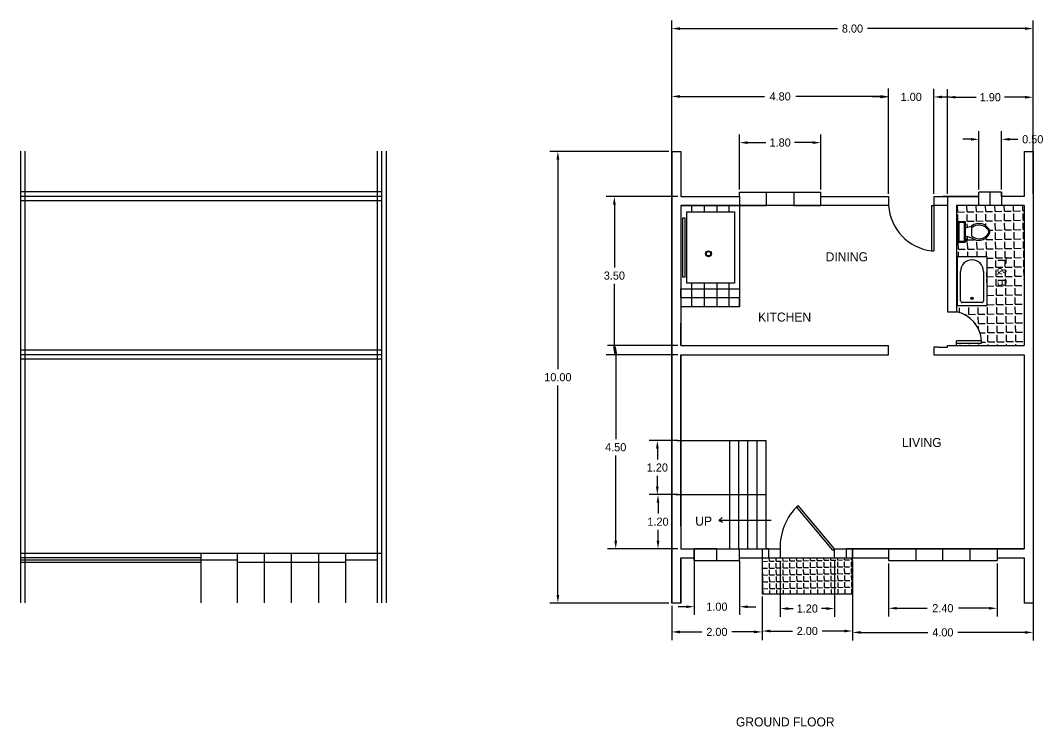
# Model space of a CAD drawing. Header units: inches. Extents: x -213 to -74, y -39 to -11.
# Drawn here: x -144.82 to -122.18, y -27.61 to -11.97 of the extents above; entities that cross this region are included whole.
import ezdxf

# ---------------------------------------------------------------- set-up
doc = ezdxf.new("R2010")
doc.units = ezdxf.units.IN
doc.header["$MEASUREMENT"] = 0
doc.dimstyles.get("Standard").update_dxf_attribs({"dimtxt": 0.18, "dimasz": 0.18, "dimexe": 0.18, "dimexo": 0.0625, "dimgap": 0.09, "dimtad": 0, "dimtih": 1, "dimtoh": 1, "dimzin": 0, "dimdsep": 46, "dimtxsty": 'Standard', "dimcen": 0.09, "dimclre": 3, "dimadec": 0, "dimazin": 0, "dimtfac": 1, "dimtofl": 0, "dimtmove": 0, "dimatfit": 3, "dimfxl": 1, "dimtolj": 1, "dimtzin": 0, "dimarcsym": 0})

# ---------------------------------------------------------------- blocks, each defined once
blk = doc.blocks.new('*D1')
at = {"color": 3, "lineweight": -2, "transparency": 16777216}
for p, q in [((-130.469, -14.875), (-133.105, -14.875)), ((-130.469, -24.875), (-133.105, -24.875))]:
    blk.add_line(p, q, dxfattribs=at)
at = {"color": 0, "lineweight": -2, "transparency": 16777216}
for p, q in [((-132.925, -15.055), (-132.925, -19.695)), ((-132.925, -24.695), (-132.925, -20.055))]:
    blk.add_line(p, q, dxfattribs=at)
at = {"color": 0, "transparency": 16777216}
for points in [[(-132.955, -15.055), (-132.895, -15.055), (-132.925, -14.875)], [(-132.955, -24.695), (-132.895, -24.695), (-132.925, -24.875)]]:
    blk.add_solid(points, dxfattribs=at)
at = {"layer": 'Defpoints', "color": 0, "transparency": 16777216}
for p in [(-130.406, -14.875), (-132.925, -24.875), (-130.406, -24.875)]:
    blk.add_point(p, dxfattribs=at)
at = {"color": 0, "transparency": 16777216, "insert": (-132.925, -19.875), "char_height": 0.18, "attachment_point": 5}
blk.add_mtext('\\A1;10.00', dxfattribs=at)
blk = doc.blocks.new('*D2')
at = {"color": 3, "lineweight": -2, "transparency": 16777216}
for p, q in [((-130.406, -14.812), (-130.406, -11.974)), ((-122.406, -14.812), (-122.406, -11.974))]:
    blk.add_line(p, q, dxfattribs=at)
at = {"color": 0, "lineweight": -2, "transparency": 16777216}
for p, q in [((-130.226, -12.154), (-126.736, -12.154)), ((-122.586, -12.154), (-126.076, -12.154))]:
    blk.add_line(p, q, dxfattribs=at)
at = {"color": 0, "transparency": 16777216}
for points in [[(-130.226, -12.124), (-130.226, -12.184), (-130.406, -12.154)], [(-122.586, -12.124), (-122.586, -12.184), (-122.406, -12.154)]]:
    blk.add_solid(points, dxfattribs=at)
at = {"layer": 'Defpoints', "color": 0, "transparency": 16777216}
for p in [(-122.406, -12.154), (-130.406, -14.875), (-122.406, -14.875)]:
    blk.add_point(p, dxfattribs=at)
at = {"color": 0, "transparency": 16777216, "insert": (-126.406, -12.154), "char_height": 0.18, "attachment_point": 5}
blk.add_mtext('\\A1;8.00', dxfattribs=at)
blk = doc.blocks.new('*D3')
at = {"color": 3, "lineweight": -2, "transparency": 16777216}
for p, q in [((-130.406, -15.812), (-130.406, -13.477)), ((-125.606, -15.812), (-125.606, -13.477))]:
    blk.add_line(p, q, dxfattribs=at)
at = {"color": 0, "lineweight": -2, "transparency": 16777216}
for p, q in [((-130.226, -13.657), (-128.351, -13.657)), ((-125.786, -13.657), (-127.661, -13.657))]:
    blk.add_line(p, q, dxfattribs=at)
at = {"color": 0, "transparency": 16777216}
for points in [[(-130.226, -13.627), (-130.226, -13.687), (-130.406, -13.657)], [(-125.786, -13.627), (-125.786, -13.687), (-125.606, -13.657)]]:
    blk.add_solid(points, dxfattribs=at)
at = {"layer": 'Defpoints', "color": 0, "transparency": 16777216}
for p in [(-130.406, -13.657), (-130.406, -15.875), (-125.606, -15.875)]:
    blk.add_point(p, dxfattribs=at)
at = {"color": 0, "transparency": 16777216, "insert": (-128.006, -13.657), "char_height": 0.18, "attachment_point": 5}
blk.add_mtext('\\A1;4.80', dxfattribs=at)
blk = doc.blocks.new('*D4')
at = {"color": 3, "lineweight": -2, "transparency": 16777216}
for p, q in [((-125.606, -15.812), (-125.606, -13.488)), ((-124.606, -15.812), (-124.606, -13.488))]:
    blk.add_line(p, q, dxfattribs=at)
at = {"color": 0, "lineweight": -2, "transparency": 16777216}
for p, q in [((-125.786, -13.668), (-125.966, -13.668)), ((-124.426, -13.668), (-124.246, -13.668))]:
    blk.add_line(p, q, dxfattribs=at)
at = {"color": 0, "transparency": 16777216}
for points in [[(-125.786, -13.638), (-125.786, -13.698), (-125.606, -13.668)], [(-124.426, -13.638), (-124.426, -13.698), (-124.606, -13.668)]]:
    blk.add_solid(points, dxfattribs=at)
at = {"layer": 'Defpoints', "color": 0, "transparency": 16777216}
for p in [(-125.606, -13.668), (-125.606, -15.875), (-124.606, -15.875)]:
    blk.add_point(p, dxfattribs=at)
at = {"color": 0, "transparency": 16777216, "insert": (-125.106, -13.668), "char_height": 0.18, "attachment_point": 5}
blk.add_mtext('\\A1;1.00', dxfattribs=at)
blk = doc.blocks.new('*D5')
at = {"color": 3, "lineweight": -2, "transparency": 16777216}
for p, q in [((-124.306, -15.812), (-124.306, -13.494)), ((-122.406, -15.812), (-122.406, -13.494))]:
    blk.add_line(p, q, dxfattribs=at)
at = {"color": 0, "lineweight": -2, "transparency": 16777216}
for p, q in [((-124.126, -13.674), (-123.671, -13.674)), ((-122.586, -13.674), (-123.041, -13.674))]:
    blk.add_line(p, q, dxfattribs=at)
at = {"color": 0, "transparency": 16777216}
for points in [[(-124.126, -13.644), (-124.126, -13.704), (-124.306, -13.674)], [(-122.586, -13.644), (-122.586, -13.704), (-122.406, -13.674)]]:
    blk.add_solid(points, dxfattribs=at)
at = {"layer": 'Defpoints', "color": 0, "transparency": 16777216}
for p in [(-122.406, -13.674), (-124.306, -15.875), (-122.406, -15.875)]:
    blk.add_point(p, dxfattribs=at)
at = {"color": 0, "transparency": 16777216, "insert": (-123.356, -13.674), "char_height": 0.18, "attachment_point": 5}
blk.add_mtext('\\A1;1.90', dxfattribs=at)
blk = doc.blocks.new('*D6')
at = {"color": 3, "lineweight": -2, "transparency": 16777216}
for p, q in [((-123.606, -15.714), (-123.606, -14.426)), ((-123.106, -15.714), (-123.106, -14.426))]:
    blk.add_line(p, q, dxfattribs=at)
at = {"color": 0, "lineweight": -2, "transparency": 16777216}
for p, q in [((-123.786, -14.606), (-123.966, -14.606)), ((-122.926, -14.606), (-122.746, -14.606))]:
    blk.add_line(p, q, dxfattribs=at)
at = {"color": 0, "transparency": 16777216}
for points in [[(-123.786, -14.576), (-123.786, -14.636), (-123.606, -14.606)], [(-122.926, -14.576), (-122.926, -14.636), (-123.106, -14.606)]]:
    blk.add_solid(points, dxfattribs=at)
at = {"layer": 'Defpoints', "color": 0, "transparency": 16777216}
for p in [(-123.106, -14.606), (-123.606, -15.776), (-123.106, -15.776)]:
    blk.add_point(p, dxfattribs=at)
at = {"color": 0, "transparency": 16777216, "insert": (-122.416, -14.606), "char_height": 0.18, "attachment_point": 5}
blk.add_mtext('\\A1;0.50', dxfattribs=at)
blk = doc.blocks.new('*D7')
at = {"color": 3, "lineweight": -2, "transparency": 16777216}
for p, q in [((-128.906, -15.717), (-128.906, -14.499)), ((-127.106, -15.717), (-127.106, -14.499))]:
    blk.add_line(p, q, dxfattribs=at)
at = {"color": 0, "lineweight": -2, "transparency": 16777216}
for p, q in [((-128.726, -14.679), (-128.321, -14.679)), ((-127.286, -14.679), (-127.691, -14.679))]:
    blk.add_line(p, q, dxfattribs=at)
at = {"color": 0, "transparency": 16777216}
for points in [[(-128.726, -14.649), (-128.726, -14.709), (-128.906, -14.679)], [(-127.286, -14.649), (-127.286, -14.709), (-127.106, -14.679)]]:
    blk.add_solid(points, dxfattribs=at)
at = {"layer": 'Defpoints', "color": 0, "transparency": 16777216}
for p in [(-127.106, -14.679), (-128.906, -15.779), (-127.106, -15.779)]:
    blk.add_point(p, dxfattribs=at)
at = {"color": 0, "transparency": 16777216, "insert": (-128.006, -14.679), "char_height": 0.18, "attachment_point": 5}
blk.add_mtext('\\A1;1.80', dxfattribs=at)
blk = doc.blocks.new('*D8')
at = {"color": 3, "lineweight": -2, "transparency": 16777216}
for p, q in [((-130.269, -15.875), (-131.855, -15.875)), ((-130.269, -19.375), (-131.855, -19.375))]:
    blk.add_line(p, q, dxfattribs=at)
at = {"color": 0, "lineweight": -2, "transparency": 16777216}
for p, q in [((-131.675, -16.055), (-131.675, -17.445)), ((-131.675, -19.195), (-131.675, -17.805))]:
    blk.add_line(p, q, dxfattribs=at)
at = {"color": 0, "transparency": 16777216}
for points in [[(-131.705, -16.055), (-131.645, -16.055), (-131.675, -15.875)], [(-131.705, -19.195), (-131.645, -19.195), (-131.675, -19.375)]]:
    blk.add_solid(points, dxfattribs=at)
at = {"layer": 'Defpoints', "color": 0, "transparency": 16777216}
for p in [(-130.206, -15.875), (-131.675, -19.375), (-130.206, -19.375)]:
    blk.add_point(p, dxfattribs=at)
at = {"color": 0, "transparency": 16777216, "insert": (-131.675, -17.625), "char_height": 0.18, "attachment_point": 5}
blk.add_mtext('\\A1;3.50', dxfattribs=at)
blk = doc.blocks.new('*D9')
at = {"color": 3, "lineweight": -2, "transparency": 16777216}
for p, q in [((-130.269, -19.175), (-131.825, -19.175)), ((-130.269, -23.675), (-131.825, -23.675))]:
    blk.add_line(p, q, dxfattribs=at)
at = {"color": 0, "lineweight": -2, "transparency": 16777216}
for p, q in [((-131.645, -19.355), (-131.645, -21.245)), ((-131.645, -23.495), (-131.645, -21.605))]:
    blk.add_line(p, q, dxfattribs=at)
at = {"color": 0, "transparency": 16777216}
for points in [[(-131.675, -19.355), (-131.615, -19.355), (-131.645, -19.175)], [(-131.675, -23.495), (-131.615, -23.495), (-131.645, -23.675)]]:
    blk.add_solid(points, dxfattribs=at)
at = {"layer": 'Defpoints', "color": 0, "transparency": 16777216}
for p in [(-131.645, -19.175), (-130.206, -19.175), (-130.206, -23.675)]:
    blk.add_point(p, dxfattribs=at)
at = {"color": 0, "transparency": 16777216, "insert": (-131.645, -21.425), "char_height": 0.18, "attachment_point": 5}
blk.add_mtext('\\A1;4.50', dxfattribs=at)
blk = doc.blocks.new('*D10')
at = {"color": 3, "lineweight": -2, "transparency": 16777216}
for p, q in [((-130.269, -21.275), (-130.904, -21.275)), ((-130.269, -22.475), (-130.904, -22.475))]:
    blk.add_line(p, q, dxfattribs=at)
at = {"color": 0, "lineweight": -2, "transparency": 16777216}
for p, q in [((-130.724, -21.455), (-130.724, -21.695)), ((-130.724, -22.295), (-130.724, -22.055))]:
    blk.add_line(p, q, dxfattribs=at)
at = {"color": 0, "transparency": 16777216}
for points in [[(-130.754, -21.455), (-130.694, -21.455), (-130.724, -21.275)], [(-130.754, -22.295), (-130.694, -22.295), (-130.724, -22.475)]]:
    blk.add_solid(points, dxfattribs=at)
at = {"layer": 'Defpoints', "color": 0, "transparency": 16777216}
for p in [(-130.724, -21.275), (-130.206, -21.275), (-130.206, -22.475)]:
    blk.add_point(p, dxfattribs=at)
at = {"color": 0, "transparency": 16777216, "insert": (-130.724, -21.875), "char_height": 0.18, "attachment_point": 5}
blk.add_mtext('\\A1;1.20', dxfattribs=at)
blk = doc.blocks.new('*D11')
at = {"color": 3, "lineweight": -2, "transparency": 16777216}
for p, q in [((-130.269, -22.475), (-130.889, -22.475)), ((-130.269, -23.675), (-130.889, -23.675))]:
    blk.add_line(p, q, dxfattribs=at)
at = {"color": 0, "lineweight": -2, "transparency": 16777216}
for p, q in [((-130.709, -22.655), (-130.709, -22.895)), ((-130.709, -23.495), (-130.709, -23.255))]:
    blk.add_line(p, q, dxfattribs=at)
at = {"color": 0, "transparency": 16777216}
for points in [[(-130.739, -22.655), (-130.679, -22.655), (-130.709, -22.475)], [(-130.739, -23.495), (-130.679, -23.495), (-130.709, -23.675)]]:
    blk.add_solid(points, dxfattribs=at)
at = {"layer": 'Defpoints', "color": 0, "transparency": 16777216}
for p in [(-130.206, -22.475), (-130.709, -23.675), (-130.206, -23.675)]:
    blk.add_point(p, dxfattribs=at)
at = {"color": 0, "transparency": 16777216, "insert": (-130.709, -23.075), "char_height": 0.18, "attachment_point": 5}
blk.add_mtext('\\A1;1.20', dxfattribs=at)
blk = doc.blocks.new('*D12')
at = {"color": 3, "lineweight": -2, "transparency": 16777216}
for p, q in [((-129.906, -23.937), (-129.906, -25.137)), ((-128.906, -23.937), (-128.906, -25.137))]:
    blk.add_line(p, q, dxfattribs=at)
at = {"color": 0, "lineweight": -2, "transparency": 16777216}
for p, q in [((-130.086, -24.957), (-130.266, -24.957)), ((-128.726, -24.957), (-128.546, -24.957))]:
    blk.add_line(p, q, dxfattribs=at)
at = {"color": 0, "transparency": 16777216}
for points in [[(-130.086, -24.927), (-130.086, -24.987), (-129.906, -24.957)], [(-128.726, -24.927), (-128.726, -24.987), (-128.906, -24.957)]]:
    blk.add_solid(points, dxfattribs=at)
at = {"layer": 'Defpoints', "color": 0, "transparency": 16777216}
for p in [(-129.906, -23.875), (-128.906, -23.875), (-128.906, -24.957)]:
    blk.add_point(p, dxfattribs=at)
at = {"color": 0, "transparency": 16777216, "insert": (-129.406, -24.957), "char_height": 0.18, "attachment_point": 5}
blk.add_mtext('\\A1;1.00', dxfattribs=at)
blk = doc.blocks.new('*D13')
at = {"color": 3, "lineweight": -2, "transparency": 16777216}
for p, q in [((-130.406, -24.937), (-130.406, -25.695)), ((-128.406, -24.937), (-128.406, -25.695))]:
    blk.add_line(p, q, dxfattribs=at)
at = {"color": 0, "lineweight": -2, "transparency": 16777216}
for p, q in [((-130.226, -25.515), (-129.736, -25.515)), ((-128.586, -25.515), (-129.076, -25.515))]:
    blk.add_line(p, q, dxfattribs=at)
at = {"color": 0, "transparency": 16777216}
for points in [[(-130.226, -25.485), (-130.226, -25.545), (-130.406, -25.515)], [(-128.586, -25.485), (-128.586, -25.545), (-128.406, -25.515)]]:
    blk.add_solid(points, dxfattribs=at)
at = {"layer": 'Defpoints', "color": 0, "transparency": 16777216}
for p in [(-130.406, -24.875), (-128.406, -24.875), (-128.406, -25.515)]:
    blk.add_point(p, dxfattribs=at)
at = {"color": 0, "transparency": 16777216, "insert": (-129.406, -25.515), "char_height": 0.18, "attachment_point": 5}
blk.add_mtext('\\A1;2.00', dxfattribs=at)
blk = doc.blocks.new('*D14')
at = {"color": 3, "lineweight": -2, "transparency": 16777216}
for p, q in [((-128.406, -24.734), (-128.406, -25.675)), ((-126.406, -24.734), (-126.406, -25.675))]:
    blk.add_line(p, q, dxfattribs=at)
at = {"color": 0, "lineweight": -2, "transparency": 16777216}
for p, q in [((-128.226, -25.495), (-127.736, -25.495)), ((-126.586, -25.495), (-127.076, -25.495))]:
    blk.add_line(p, q, dxfattribs=at)
at = {"color": 0, "transparency": 16777216}
for points in [[(-128.226, -25.465), (-128.226, -25.525), (-128.406, -25.495)], [(-126.586, -25.465), (-126.586, -25.525), (-126.406, -25.495)]]:
    blk.add_solid(points, dxfattribs=at)
at = {"layer": 'Defpoints', "color": 0, "transparency": 16777216}
for p in [(-128.406, -24.671), (-126.406, -24.671), (-126.406, -25.495)]:
    blk.add_point(p, dxfattribs=at)
at = {"color": 0, "transparency": 16777216, "insert": (-127.406, -25.495), "char_height": 0.18, "attachment_point": 5}
blk.add_mtext('\\A1;2.00', dxfattribs=at)
blk = doc.blocks.new('*D15')
at = {"color": 3, "lineweight": -2, "transparency": 16777216}
for p, q in [((-128.006, -23.937), (-128.006, -25.178)), ((-126.806, -23.937), (-126.806, -25.178))]:
    blk.add_line(p, q, dxfattribs=at)
at = {"color": 0, "lineweight": -2, "transparency": 16777216}
for p, q in [((-127.826, -24.998), (-127.721, -24.998)), ((-126.986, -24.998), (-127.091, -24.998))]:
    blk.add_line(p, q, dxfattribs=at)
at = {"color": 0, "transparency": 16777216}
for points in [[(-127.826, -24.968), (-127.826, -25.028), (-128.006, -24.998)], [(-126.986, -24.968), (-126.986, -25.028), (-126.806, -24.998)]]:
    blk.add_solid(points, dxfattribs=at)
at = {"layer": 'Defpoints', "color": 0, "transparency": 16777216}
for p in [(-128.006, -23.875), (-126.806, -23.875), (-126.806, -24.998)]:
    blk.add_point(p, dxfattribs=at)
at = {"color": 0, "transparency": 16777216, "insert": (-127.406, -24.998), "char_height": 0.18, "attachment_point": 5}
blk.add_mtext('\\A1;1.20', dxfattribs=at)
blk = doc.blocks.new('*D16')
at = {"color": 3, "lineweight": -2, "transparency": 16777216}
for p, q in [((-126.406, -23.937), (-126.406, -25.706)), ((-122.406, -23.937), (-122.406, -25.706))]:
    blk.add_line(p, q, dxfattribs=at)
at = {"color": 0, "lineweight": -2, "transparency": 16777216}
for p, q in [((-126.226, -25.526), (-124.736, -25.526)), ((-122.586, -25.526), (-124.076, -25.526))]:
    blk.add_line(p, q, dxfattribs=at)
at = {"color": 0, "transparency": 16777216}
for points in [[(-126.226, -25.496), (-126.226, -25.556), (-126.406, -25.526)], [(-122.586, -25.496), (-122.586, -25.556), (-122.406, -25.526)]]:
    blk.add_solid(points, dxfattribs=at)
at = {"layer": 'Defpoints', "color": 0, "transparency": 16777216}
for p in [(-126.406, -23.875), (-122.406, -23.875), (-122.406, -25.526)]:
    blk.add_point(p, dxfattribs=at)
at = {"color": 0, "transparency": 16777216, "insert": (-124.406, -25.526), "char_height": 0.18, "attachment_point": 5}
blk.add_mtext('\\A1;4.00', dxfattribs=at)
blk = doc.blocks.new('*D17')
at = {"color": 3, "lineweight": -2, "transparency": 16777216}
for p, q in [((-125.606, -23.999), (-125.606, -25.171)), ((-123.206, -23.999), (-123.206, -25.171))]:
    blk.add_line(p, q, dxfattribs=at)
at = {"color": 0, "lineweight": -2, "transparency": 16777216}
for p, q in [((-125.426, -24.991), (-124.751, -24.991)), ((-123.386, -24.991), (-124.061, -24.991))]:
    blk.add_line(p, q, dxfattribs=at)
at = {"color": 0, "transparency": 16777216}
for points in [[(-125.426, -24.961), (-125.426, -25.021), (-125.606, -24.991)], [(-123.386, -24.961), (-123.386, -25.021), (-123.206, -24.991)]]:
    blk.add_solid(points, dxfattribs=at)
at = {"layer": 'Defpoints', "color": 0, "transparency": 16777216}
for p in [(-125.606, -23.936), (-123.206, -23.936), (-123.206, -24.991)]:
    blk.add_point(p, dxfattribs=at)
at = {"color": 0, "transparency": 16777216, "insert": (-124.406, -24.991), "char_height": 0.18, "attachment_point": 5}
blk.add_mtext('\\A1;2.40', dxfattribs=at)
blk = doc.blocks.new('Toilet - top')
for p, q in [((-10, -8.5), (-8, -8.5)), ((-10, -9.5), (-10, -8.5)), ((-7, -9.5), (-10, -9.5)), ((-8, -8.5), (-8, -8)), ((-7, -8), (-7, -9.5)), ((-4, -8), (-6, -14)), ((4, -8), (6, -14)), ((9.5, -6), (9.5, -2)), ((4, -14), (-4, -14))]:
    blk.add_line(p, q)
blk.add_lwpolyline([(10.5, -8), (10.5, 0), (-10.5, 0), (-10.5, -8)], close=True)
for points in [[(-9.5, -2), (-9.5, -6)], [(8.5, -1), (-8.5, -1)], [(-8.5, -7), (8.5, -7)]]:
    blk.add_lwpolyline(points)
for centre, radius, start, end in [((-8.6, -1.9), 0.884, 81.8699, 188.1301), ((-8.6, -6.1), 0.884, 171.8699, 278.1301), ((8.6, -1.9), 0.884, 351.8699, 98.1301), ((8.6, -6.1), 0.884, 261.8699, 8.1301), ((3.5, -21.6), 12.2, 141.4691, 247.9714), ((4.2, -21.8), 11.3, 136.3677, 238.9468), ((-3.5, -21.6), 12.2, 292.0284, 38.5307), ((-4.2, -21.8), 11.3, 301.053, 43.6321), ((0, -27.9), 4, 245.7318, 294.2682), ((0, -29), 4, 254.8605, 285.1395)]:
    blk.add_arc(centre, radius, start, end)
blk = doc.blocks.new('Bath Tub - 26 x 60 in.')
for p, q in [((8, -18), (10, -18)), ((9, -17), (9, -19))]:
    blk.add_line(p, q)
blk.add_lwpolyline([(0, -36), (0, 0), (60, 0), (60, -36)], close=True)
for points in [[(4, -30), (4, -6)], [(6, -4), (42, -4)], [(42, -32), (6, -32)]]:
    blk.add_lwpolyline(points)
for radius in [1.5, 1]:
    blk.add_circle((9, -18), radius)
for centre, radius, start, end in [((5.75, -5.75), 1.77, 81.8699, 188.1301), ((42, -18), 14, 270, 90), ((5.75, -30.25), 1.77, 171.8699, 278.1301)]:
    blk.add_arc(centre, radius, start, end)
blk = doc.blocks.new('Wall Cabinet - 18 x 12 in side')
for points in [[(-12, -18), (-12, 0), (0, 0), (0, -18)], [(-13, -16.5), (-13, -1.5), (-12.5, -1.5), (-12.5, -16.5)]]:
    blk.add_lwpolyline(points, close=True)

msp = doc.modelspace()

# ---------------------------------------------------------------- hatches: boundary and pattern name
h = msp.add_hatch()
h.set_pattern_fill('ANGLE', color=256)
h.set_pattern_definition([(0, (0, 0), (0, 0.275), [0.2, -0.075]), (90, (0, 0), (-0.275, 2e-17), [0.2, -0.075])])
edge = h.paths.add_edge_path()
edge.add_line((-124.106, -16.075), (-124.106, -18.425))
at = {"true_color": 0x991b1e}
h = msp.add_hatch(dxfattribs=at)
h.set_pattern_fill('ANGLE', color=244, scale=0.75, angle=1)
h.set_pattern_definition([(1, (13.2305, 0), (-0.00359956, 0.2062186), [0.15, -0.05625]), (91, (13.2305, 0), (-0.2062186, -0.00359956), [0.15, -0.05625])])
h.paths.add_polyline_path([(-122.606, -16.075), (-123.906, -16.075), (-124.106, -16.075), (-124.106, -18.425, -0.342672), (-123.551, -19.069), (-123.551, -19.12), (-124.106, -19.12), (-124.106, -19.175), (-123.906, -19.175), (-122.606, -19.175)])
h.paths.add_polyline_path([(-123.434, -18.29), (-124.085, -18.29), (-124.085, -17.204), (-123.434, -17.204)], flags=16)
h.paths.add_polyline_path([(-123.506, -18.181, -0.414213), (-123.533, -18.217), (-123.977, -18.217, -0.414214), (-124.013, -18.19), (-124.013, -17.53, -1), (-123.506, -17.53)], flags=0)
h.paths.add_polyline_path([(-123.742, -18.127, 1), (-123.778, -18.127, 1)], flags=0)
h.paths.add_polyline_path([(-123.787, -18.127), (-123.76, -18.127), (-123.76, -18.1, 0.414214)], flags=0)
h.paths.add_polyline_path([(-123.775, -16.786), (-123.904, -16.742), (-123.904, -16.807), (-123.872, -16.807), (-123.872, -16.872), (-123.904, -16.882), (-124.076, -16.882), (-124.076, -16.43), (-123.904, -16.43), (-123.904, -16.57), (-123.775, -16.527, -0.465266), (-123.381, -16.606, -0.321223), (-123.381, -16.706, -0.465259)], flags=16)
h.paths.add_polyline_path([(-123.775, -16.742), (-123.775, -16.57, -0.441201), (-123.415, -16.595, -0.416141), (-123.415, -16.717, -0.4412)], flags=0)
h.paths.add_polyline_path([(-123.926, -16.839, -0.414214), (-123.942, -16.861), (-124.033, -16.861, -0.414214), (-124.055, -16.845), (-124.055, -16.473, -0.414214), (-124.039, -16.452), (-123.947, -16.452, -0.414214), (-123.926, -16.468)], flags=0)
h.paths.add_polyline_path([(-123.246, -17.155), (-123.246, -18.189), (-122.946, -18.189), (-122.946, -17.155)], flags=24)
at = {"true_color": 0xcd2027, "transparency": 33554687}
h = msp.add_hatch(dxfattribs=at)
h.set_pattern_fill('ANGLE', color=242, scale=0.55, angle=1)
h.set_pattern_definition([(1, (13.2305, 0), (-0.00263968, 0.15122696), [0.11, -0.04125]), (91, (13.2305, 0), (-0.15122696, -0.00263968), [0.11, -0.04125])])
h.paths.add_polyline_path([(-126.406, -24.671), (-126.406, -23.875), (-128.406, -23.875), (-128.406, -24.671)])

# ---------------------------------------------------------------- linework, layer by layer
for p, q in [((-144.818, -14.87), (-144.818, -24.87)), ((-144.718, -14.87), (-144.718, -24.87)), ((-136.918, -24.87), (-136.918, -14.87)), ((-136.818, -24.87), (-136.818, -14.87)), ((-136.718, -24.87), (-136.718, -14.87)), ((-130.406, -14.875), (-130.406, -24.875)), ((-130.406, -14.875), (-130.206, -14.875)), ((-130.406, -14.875), (-130.406, -16.375)), ((-130.206, -14.875), (-130.206, -15.875)), ((-122.606, -14.875), (-122.606, -15.875)), ((-122.606, -14.875), (-122.406, -14.875)), ((-122.406, -14.875), (-122.406, -24.875)), ((-122.406, -14.875), (-122.406, -15.875)), ((-130.406, -18.875), (-130.406, -15.375)), ((-136.818, -15.77), (-144.818, -15.77)), ((-128.906, -15.875), (-128.906, -15.779)), ((-128.906, -15.779), (-127.106, -15.779)), ((-128.306, -16.075), (-128.306, -15.779)), ((-127.706, -15.779), (-127.706, -16.075)), ((-127.106, -15.875), (-127.106, -15.779)), ((-123.606, -16.075), (-123.606, -15.776)), ((-123.106, -15.776), (-123.606, -15.776)), ((-123.356, -16.075), (-123.356, -15.776)), ((-123.106, -15.776), (-123.106, -16.075)), ((-123.106, -15.875), (-123.106, -15.776)), ((-136.818, -15.87), (-144.818, -15.87)), ((-136.818, -15.97), (-144.818, -15.97)), ((-130.206, -15.875), (-128.906, -15.875)), ((-130.206, -16.075), (-130.206, -19.175)), ((-125.606, -16.075), (-130.206, -16.075)), ((-130.206, -16.075), (-128.906, -16.075)), ((-129.686, -16.075), (-129.967, -16.075)), ((-129.967, -16.075), (-129.967, -16.209)), ((-129.41, -16.075), (-129.686, -16.075)), ((-129.686, -16.075), (-129.686, -16.209)), ((-129.14, -16.075), (-129.41, -16.075)), ((-129.41, -16.075), (-129.41, -16.209)), ((-128.906, -16.075), (-129.14, -16.075)), ((-129.14, -16.075), (-129.14, -16.209)), ((-128.906, -15.875), (-128.906, -16.075)), ((-128.906, -16.075), (-128.306, -16.075)), ((-128.906, -16.075), (-128.906, -18.315)), ((-127.706, -16.075), (-127.106, -16.075)), ((-127.106, -15.875), (-125.606, -15.875)), ((-127.106, -16.075), (-127.106, -15.875)), ((-125.606, -15.875), (-125.606, -16.075)), ((-124.656, -16.075), (-124.656, -17.075)), ((-124.656, -16.075), (-124.606, -16.075)), ((-124.606, -15.875), (-123.906, -15.875)), ((-124.606, -15.875), (-124.606, -16.075)), ((-124.306, -16.075), (-124.606, -16.075)), ((-124.606, -16.075), (-124.606, -17.075)), ((-123.606, -15.875), (-124.406, -15.875)), ((-124.306, -15.875), (-123.606, -15.875)), ((-124.306, -15.875), (-124.306, -18.425)), ((-124.306, -16.075), (-124.306, -18.425)), ((-124.306, -16.075), (-124.306, -18.425)), ((-123.906, -16.075), (-124.106, -16.075)), ((-124.106, -16.075), (-124.106, -18.425)), ((-122.606, -16.075), (-123.906, -16.075)), ((-123.106, -16.075), (-123.356, -16.075)), ((-122.606, -15.875), (-123.106, -15.875)), ((-122.606, -16.075), (-122.606, -19.175)), ((-124.656, -17.075), (-124.606, -17.075)), ((-129.967, -17.794), (-129.967, -18.315)), ((-129.686, -17.794), (-129.686, -18.315)), ((-129.41, -17.794), (-129.41, -18.315)), ((-129.14, -17.794), (-129.14, -18.315)), ((-130.206, -18.115), (-130.206, -17.915)), ((-130.206, -17.915), (-128.906, -17.915)), ((-128.906, -18.115), (-130.206, -18.115)), ((-128.906, -18.315), (-130.206, -18.315)), ((-128.906, -18.315), (-128.906, -18.115)), ((-124.306, -18.425), (-124.106, -18.425)), ((-130.206, -19.175), (-130.206, -18.675)), ((-130.406, -23.375), (-130.406, -18.875)), ((-130.206, -19.175), (-125.606, -19.175)), ((-125.606, -19.375), (-125.606, -19.175)), ((-124.501, -19.206), (-124.606, -19.206)), ((-124.606, -19.206), (-124.606, -19.22)), ((-124.606, -19.213), (-124.606, -19.375)), ((-124.501, -19.206), (-124.395, -19.206)), ((-124.395, -19.206), (-124.306, -19.206)), ((-124.306, -19.175), (-124.106, -19.175)), ((-124.306, -19.206), (-124.306, -19.175)), ((-123.551, -19.069), (-124.106, -19.069)), ((-124.106, -19.12), (-124.106, -19.069)), ((-124.106, -19.175), (-124.106, -19.12)), ((-124.106, -19.12), (-123.551, -19.12)), ((-124.106, -19.175), (-123.906, -19.175)), ((-123.906, -19.175), (-122.606, -19.175)), ((-123.551, -19.12), (-123.551, -19.069)), ((-144.818, -19.27), (-136.818, -19.27)), ((-144.818, -19.37), (-136.818, -19.37)), ((-144.818, -19.47), (-136.818, -19.47)), ((-130.406, -23.875), (-130.406, -19.375)), ((-130.206, -23.175), (-130.206, -19.375)), ((-130.206, -19.375), (-125.606, -19.375)), ((-130.206, -19.375), (-130.206, -23.675)), ((-124.606, -19.375), (-122.606, -19.375)), ((-122.606, -19.375), (-122.606, -23.675)), ((-130.406, -22.475), (-130.406, -21.275)), ((-130.289, -21.275), (-128.318, -21.275)), ((-129.118, -23.675), (-129.118, -21.275)), ((-128.918, -23.675), (-128.918, -21.275)), ((-128.718, -23.675), (-128.718, -21.275)), ((-128.518, -23.675), (-128.518, -21.275)), ((-128.318, -23.675), (-128.318, -21.275)), ((-130.406, -23.675), (-130.406, -22.475)), ((-130.324, -22.475), (-128.318, -22.475)), ((-127.644, -22.746), (-127.606, -22.714)), ((-126.844, -23.707), (-127.644, -22.746)), ((-126.806, -23.675), (-127.606, -22.714)), ((-129.366, -23.045), (-129.292, -22.984)), ((-128.206, -23.045), (-129.366, -23.045)), ((-129.366, -23.045), (-129.279, -23.087)), ((-130.406, -24.875), (-130.406, -23.375)), ((-130.406, -24.875), (-130.406, -23.375)), ((-144.818, -23.77), (-136.818, -23.77)), ((-140.818, -24.87), (-140.818, -23.77)), ((-140.018, -24.87), (-140.018, -23.77)), ((-139.418, -24.87), (-139.418, -23.77)), ((-138.818, -24.87), (-138.818, -23.77)), ((-138.218, -24.87), (-138.218, -23.77)), ((-137.618, -24.87), (-137.618, -23.77)), ((-130.206, -23.675), (-128.006, -23.675)), ((-130.206, -23.675), (-129.706, -23.675)), ((-129.906, -23.675), (-129.906, -23.875)), ((-129.706, -23.675), (-128.706, -23.675)), ((-129.406, -23.936), (-129.406, -23.675)), ((-128.906, -23.936), (-128.906, -23.675)), ((-128.406, -23.675), (-128.406, -23.875)), ((-128.406, -23.675), (-128.006, -23.675)), ((-128.406, -23.675), (-128.266, -23.675)), ((-128.406, -23.675), (-128.406, -24.671)), ((-128.266, -23.675), (-128.318, -23.675)), ((-128.266, -23.675), (-128.266, -23.875)), ((-128.266, -23.675), (-128.266, -23.675)), ((-128.006, -23.675), (-128.006, -23.875)), ((-126.844, -23.707), (-126.806, -23.675)), ((-126.806, -23.875), (-126.806, -23.675)), ((-126.806, -23.675), (-122.606, -23.675)), ((-126.406, -23.675), (-126.546, -23.675)), ((-126.546, -23.675), (-126.546, -23.875)), ((-125.606, -23.675), (-126.406, -23.675)), ((-125.606, -23.675), (-126.406, -23.675)), ((-126.406, -23.675), (-126.406, -23.875)), ((-126.406, -24.671), (-126.406, -23.675)), ((-123.206, -23.675), (-125.606, -23.675)), ((-125.606, -23.675), (-125.606, -23.936)), ((-125.606, -23.675), (-125.006, -23.675)), ((-125.006, -23.675), (-125.006, -23.936)), ((-124.406, -23.936), (-124.406, -23.675)), ((-124.406, -23.675), (-123.806, -23.675)), ((-123.806, -23.675), (-123.806, -23.936)), ((-122.606, -23.675), (-123.206, -23.675)), ((-123.206, -23.675), (-123.206, -23.936)), ((-144.818, -23.87), (-140.818, -23.87)), ((-144.818, -23.92), (-140.018, -23.92)), ((-144.818, -23.97), (-140.818, -23.97)), ((-140.018, -23.97), (-137.618, -23.97)), ((-137.618, -23.92), (-136.918, -23.92)), ((-130.206, -24.875), (-130.206, -23.875)), ((-130.206, -23.875), (-130.206, -24.875)), ((-130.206, -23.875), (-129.906, -23.875)), ((-129.906, -23.936), (-128.906, -23.936)), ((-128.906, -23.875), (-125.606, -23.875)), ((-128.906, -23.875), (-128.206, -23.875)), ((-128.906, -23.875), (-128.406, -23.875)), ((-128.406, -23.875), (-126.406, -23.875)), ((-128.206, -23.875), (-126.706, -23.875)), ((-128.006, -23.875), (-126.806, -23.875)), ((-125.606, -23.936), (-123.806, -23.936)), ((-123.806, -23.936), (-123.206, -23.936)), ((-123.206, -23.875), (-122.606, -23.875)), ((-122.606, -23.875), (-122.606, -24.875)), ((-128.406, -24.671), (-126.406, -24.671)), ((-130.206, -24.875), (-130.406, -24.875)), ((-122.406, -24.875), (-122.606, -24.875))]:
    msp.add_line(p, q)
for points in [[(-129.906, -23.675), (-129.906, -23.675), (-129.906, -23.936), (-129.906, -23.936)], [(-129.906, -23.675), (-129.406, -23.675), (-129.406, -23.675), (-129.906, -23.675)]]:
    msp.add_lwpolyline(points, close=True)
for radius in [0.0651, 0.0478]:
    msp.add_circle((-129.592, -17.14), radius)
for centre, radius, start, end in [((-124.53, -16.003), 1.079, 183.7933, 263.2691), ((-124.244, -19.104), 0.694, 2.9054, 78.5659), ((-126.744, -23.637), 1.263, 133.0409, 181.7115)]:
    msp.add_arc(centre, radius, start, end)

# ---------------------------------------------------------------- block references
at = {"xscale": 0.08805978757885351, "yscale": 0.08805978757885351, "zscale": 0.08805978757885351}
msp.add_blockref('Wall Cabinet - 18 x 12 in side', (-129.015, -16.209), dxfattribs=at)
at = {"rotation": 90}
for name, p, xscale, yscale, zscale in [('Toilet - top', (-124.076, -16.656), 0.02154822065849061, 0.02154822065849061, 0.02154822065849061), ('Bath Tub - 26 x 60 in.', (-124.085, -18.29), 0.01809360972961258, 0.01809360972961258, 0.01809360972961258)]:
    msp.add_blockref(name, p, dxfattribs=dict(at, xscale=xscale, yscale=yscale, zscale=zscale))

# ---------------------------------------------------------------- texts
at = {"char_height": 0.2, "attachment_point": 1}
for s, width, insert in [('DINING', 2.34264, (-126.999, -17.107)), ('KITCHEN', 1.81911, (-128.494, -18.442)), ('LIVING', 1.58509, (-125.31, -21.22)), ('UP', 0.69097, (-129.886, -22.961)), ('GROUND FLOOR', 10.16829, (-128.985, -27.408))]:
    msp.add_mtext_dynamic_manual_height_columns(s, width=width, gutter_width=1, heights=[0], dxfattribs=dict(at, insert=insert))
at = {"insert": (-122.996, -17.205), "char_height": 0.2, "attachment_point": 1, "rotation": 270}
msp.add_mtext_dynamic_manual_height_columns('T & B', width=1.08216, gutter_width=1, heights=[0], dxfattribs=at)

# ---------------------------------------------------------------- dimensions: what is measured, and where the dimension line sits
for base, p1, p2, picture, middle in [((-122.406, -12.154), (-130.406, -14.875), (-122.406, -14.875), '*D2', (-126.406, -12.154)), ((-130.406, -13.657), (-125.606, -15.875), (-130.406, -15.875), '*D3', (-128.006, -13.657)), ((-125.606, -13.668), (-124.606, -15.875), (-125.606, -15.875), '*D4', (-125.106, -13.668)), ((-122.406, -13.674), (-124.306, -15.875), (-122.406, -15.875), '*D5', (-123.356, -13.674)), ((-123.106, -14.606), (-123.606, -15.776), (-123.106, -15.776), '*D6', (-122.416, -14.606)), ((-127.106, -14.679), (-128.906, -15.779), (-127.106, -15.779), '*D7', (-128.006, -14.679)), ((-128.906, -24.957), (-129.906, -23.875), (-128.906, -23.875), '*D12', (-129.406, -24.957)), ((-126.806, -24.998), (-128.006, -23.875), (-126.806, -23.875), '*D15', (-127.406, -24.998)), ((-122.406, -25.526), (-126.406, -23.875), (-122.406, -23.875), '*D16', (-124.406, -25.526)), ((-123.206, -24.991), (-125.606, -23.936), (-123.206, -23.936), '*D17', (-124.406, -24.991)), ((-126.406, -25.495), (-128.406, -24.671), (-126.406, -24.671), '*D14', (-127.406, -25.495)), ((-128.406, -25.515), (-130.406, -24.875), (-128.406, -24.875), '*D13', (-129.406, -25.515))]:
    dim = msp.add_linear_dim(base=base, p1=p1, p2=p2, dimstyle='Standard')
    dim.commit()
    dim.dimension.update_dxf_attribs({"geometry": picture, "text_midpoint": middle})
for base, p1, p2, picture, middle in [((-132.925, -24.875), (-130.406, -14.875), (-130.406, -24.875), '*D1', (-132.925, -19.875)), ((-131.675, -19.375), (-130.206, -15.875), (-130.206, -19.375), '*D8', (-131.675, -17.625)), ((-131.645, -19.175), (-130.206, -23.675), (-130.206, -19.175), '*D9', (-131.645, -21.425)), ((-130.724, -21.275), (-130.206, -22.475), (-130.206, -21.275), '*D10', (-130.724, -21.875)), ((-130.709, -23.675), (-130.206, -22.475), (-130.206, -23.675), '*D11', (-130.709, -23.075))]:
    dim = msp.add_linear_dim(base=base, p1=p1, p2=p2, angle=90, dimstyle='Standard')
    dim.commit()
    dim.dimension.update_dxf_attribs({"geometry": picture, "text_midpoint": middle})

doc.saveas('drawing.dxf')
